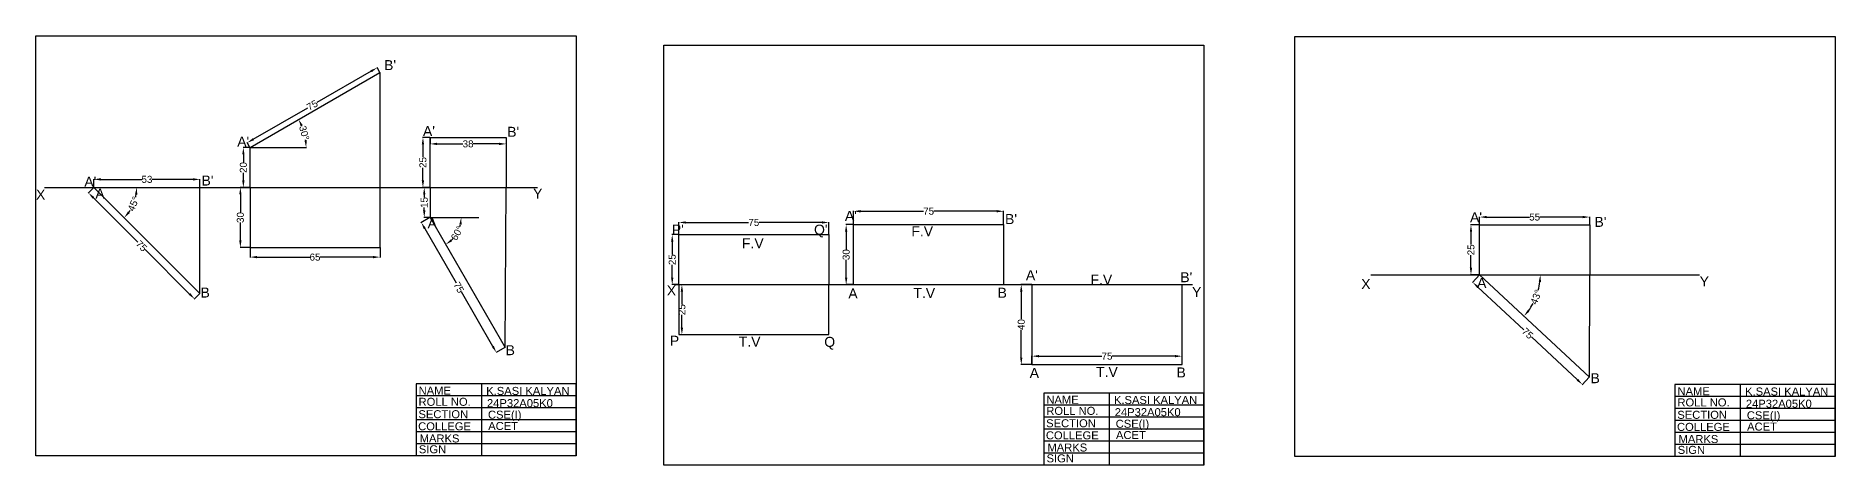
# Model space of a CAD drawing. Header units: inches. Extents: x 62 to 1872, y 122 to 337.
# Drawn here: x 62 to 962, y 122 to 337 of the extents above; entities that cross this region are included whole.
import ezdxf

# ---------------------------------------------------------------- set-up
doc = ezdxf.new("R2010")
doc.units = ezdxf.units.IN
doc.header["$MEASUREMENT"] = 0
doc.styles.add('Annotative', font='arial.ttf')
doc.styles.get("Standard").update_dxf_attribs({"font": 'arial.ttf'})
doc.dimstyles.get("Standard").update_dxf_attribs({"dimtxt": 3.5, "dimasz": 3.5, "dimexe": 0.18, "dimexo": 0.0625, "dimgap": 0.09, "dimtad": 0, "dimtoh": 1, "dimdec": 0, "dimzin": 0, "dimdsep": 46, "dimtxsty": 'Annotative', "dimcen": 0.09, "dimadec": 0, "dimazin": 0, "dimtfac": 1, "dimtdec": 0, "dimtofl": 0, "dimtmove": 0, "dimatfit": 3, "dimfxl": 1, "dimtolj": 1, "dimtzin": 0, "dimarcsym": 0})

# ---------------------------------------------------------------- blocks, each defined once
blk = doc.blocks.new('*D11')
at = {"color": 0, "lineweight": -2, "transparency": 16777216}
for p, q in [((383.8, 237.26), (383.8, 243.46)), ((387.3, 243.28), (418.7, 243.28)), ((455.3, 243.28), (423.9, 243.28)), ((458.8, 237.26), (458.8, 243.46))]:
    blk.add_line(p, q, dxfattribs=at)
at = {"color": 0, "transparency": 16777216}
for points in [[(387.3, 243.86), (387.3, 242.7), (383.8, 243.28)], [(455.3, 243.86), (455.3, 242.7), (458.8, 243.28)]]:
    blk.add_solid(points, dxfattribs=at)
at = {"layer": 'Defpoints', "color": 0, "transparency": 16777216}
for p in [(458.8, 243.28), (383.8, 237.2), (458.8, 237.2)]:
    blk.add_point(p, dxfattribs=at)
at = {"color": 0, "transparency": 16777216, "insert": (421.3, 243.28), "char_height": 3.5, "attachment_point": 5, "style": 'Annotative'}
blk.add_mtext('\\A1;75', dxfattribs=at)
blk = doc.blocks.new('*D12')
at = {"color": 0, "lineweight": -2, "transparency": 16777216}
for p, q in [((383.74, 237.2), (380.34, 237.2)), ((380.52, 233.7), (380.52, 227.34)), ((380.52, 215.7), (380.52, 222.06)), ((383.74, 212.2), (380.34, 212.2))]:
    blk.add_line(p, q, dxfattribs=at)
at = {"color": 0, "transparency": 16777216}
for points in [[(379.93, 233.7), (381.1, 233.7), (380.52, 237.2)], [(379.93, 215.7), (381.1, 215.7), (380.52, 212.2)]]:
    blk.add_solid(points, dxfattribs=at)
at = {"layer": 'Defpoints', "color": 0, "transparency": 16777216}
for p in [(383.8, 237.2), (380.52, 212.2), (383.8, 212.2)]:
    blk.add_point(p, dxfattribs=at)
at = {"color": 0, "transparency": 16777216, "insert": (380.52, 224.7), "char_height": 3.5, "attachment_point": 5, "rotation": 90, "style": 'Annotative'}
blk.add_mtext('\\A1;25', dxfattribs=at)
blk = doc.blocks.new('*D13')
at = {"color": 0, "lineweight": -2, "transparency": 16777216}
for p, q in [((471.12, 242.2), (467.27, 242.2)), ((467.45, 238.7), (467.45, 229.79)), ((467.45, 215.7), (467.45, 224.61)), ((471.12, 212.2), (467.27, 212.2))]:
    blk.add_line(p, q, dxfattribs=at)
at = {"color": 0, "transparency": 16777216}
for points in [[(466.86, 238.7), (468.03, 238.7), (467.45, 242.2)], [(466.86, 215.7), (468.03, 215.7), (467.45, 212.2)]]:
    blk.add_solid(points, dxfattribs=at)
at = {"layer": 'Defpoints', "color": 0, "transparency": 16777216}
for p in [(467.45, 242.2), (471.18, 242.2), (471.18, 212.2)]:
    blk.add_point(p, dxfattribs=at)
at = {"color": 0, "transparency": 16777216, "insert": (467.45, 227.2), "char_height": 3.5, "attachment_point": 5, "rotation": 90, "style": 'Annotative'}
blk.add_mtext('\\A1;30', dxfattribs=at)
blk = doc.blocks.new('*D14')
at = {"color": 0, "lineweight": -2, "transparency": 16777216}
for p, q in [((471.18, 242.26), (471.18, 249.08)), ((474.68, 248.9), (506.08, 248.9)), ((542.68, 248.9), (511.27, 248.9)), ((546.18, 242.26), (546.18, 249.08))]:
    blk.add_line(p, q, dxfattribs=at)
at = {"color": 0, "transparency": 16777216}
for points in [[(474.68, 249.49), (474.68, 248.32), (471.18, 248.9)], [(542.68, 249.49), (542.68, 248.32), (546.18, 248.9)]]:
    blk.add_solid(points, dxfattribs=at)
at = {"layer": 'Defpoints', "color": 0, "transparency": 16777216}
for p in [(546.18, 248.9), (471.18, 242.2), (546.18, 242.2)]:
    blk.add_point(p, dxfattribs=at)
at = {"color": 0, "transparency": 16777216, "insert": (508.68, 248.9), "char_height": 3.5, "attachment_point": 5, "style": 'Annotative'}
blk.add_mtext('\\A1;75', dxfattribs=at)
blk = doc.blocks.new('*D15')
at = {"color": 0, "lineweight": -2, "transparency": 16777216}
for p, q in [((560.26, 212.25), (554.8, 212.25)), ((554.98, 208.75), (554.98, 194.91)), ((554.98, 175.75), (554.98, 189.59)), ((560.26, 172.25), (554.8, 172.25))]:
    blk.add_line(p, q, dxfattribs=at)
at = {"color": 0, "transparency": 16777216}
for points in [[(554.39, 208.75), (555.56, 208.75), (554.98, 212.25)], [(554.39, 175.75), (555.56, 175.75), (554.98, 172.25)]]:
    blk.add_solid(points, dxfattribs=at)
at = {"layer": 'Defpoints', "color": 0, "transparency": 16777216}
for p in [(560.32, 212.25), (554.98, 172.25), (560.32, 172.25)]:
    blk.add_point(p, dxfattribs=at)
at = {"color": 0, "transparency": 16777216, "insert": (554.98, 192.25), "char_height": 3.5, "attachment_point": 5, "rotation": 90, "style": 'Annotative'}
blk.add_mtext('\\A1;40', dxfattribs=at)
blk = doc.blocks.new('*D16')
at = {"color": 0, "lineweight": -2, "transparency": 16777216}
for p, q in [((560.32, 172.31), (560.32, 176.62)), ((563.82, 176.44), (595.23, 176.44)), ((631.82, 176.44), (600.42, 176.44)), ((635.32, 172.31), (635.32, 176.62))]:
    blk.add_line(p, q, dxfattribs=at)
at = {"color": 0, "transparency": 16777216}
for points in [[(563.82, 177.02), (563.82, 175.86), (560.32, 176.44)], [(631.82, 177.02), (631.82, 175.86), (635.32, 176.44)]]:
    blk.add_solid(points, dxfattribs=at)
at = {"layer": 'Defpoints', "color": 0, "transparency": 16777216}
for p in [(560.32, 172.25), (635.32, 176.44), (635.32, 172.25)]:
    blk.add_point(p, dxfattribs=at)
at = {"color": 0, "transparency": 16777216, "insert": (597.82, 176.44), "char_height": 3.5, "attachment_point": 5, "style": 'Annotative'}
blk.add_mtext('\\A1;75', dxfattribs=at)
blk = doc.blocks.new('*D17')
at = {"color": 0, "lineweight": -2, "transparency": 16777216}
for p, q in [((383.86, 212.2), (385.51, 212.2)), ((385.33, 208.7), (385.33, 202.34)), ((385.33, 190.7), (385.33, 197.06)), ((383.86, 187.2), (385.51, 187.2))]:
    blk.add_line(p, q, dxfattribs=at)
at = {"color": 0, "transparency": 16777216}
for points in [[(384.75, 208.7), (385.92, 208.7), (385.33, 212.2)], [(384.75, 190.7), (385.92, 190.7), (385.33, 187.2)]]:
    blk.add_solid(points, dxfattribs=at)
at = {"layer": 'Defpoints', "color": 0, "transparency": 16777216}
for p in [(383.8, 212.2), (383.8, 187.2), (385.33, 187.2)]:
    blk.add_point(p, dxfattribs=at)
at = {"color": 0, "transparency": 16777216, "insert": (385.33, 199.7), "char_height": 3.5, "attachment_point": 5, "rotation": 90, "style": 'Annotative'}
blk.add_mtext('\\A1;25', dxfattribs=at)
blk = doc.blocks.new('*D27')
at = {"color": 0, "lineweight": -2, "transparency": 16777216}
for p, q in [((784.1, 242.18), (784.1, 246.18)), ((787.6, 246), (808.99, 246)), ((835.6, 246), (814.21, 246)), ((839.1, 242.18), (839.1, 246.18))]:
    blk.add_line(p, q, dxfattribs=at)
at = {"color": 0, "transparency": 16777216}
for points in [[(787.6, 246.58), (787.6, 245.42), (784.1, 246)], [(835.6, 246.58), (835.6, 245.42), (839.1, 246)]]:
    blk.add_solid(points, dxfattribs=at)
at = {"layer": 'Defpoints', "color": 0, "transparency": 16777216}
for p in [(839.1, 246), (784.1, 242.12), (839.1, 242.12)]:
    blk.add_point(p, dxfattribs=at)
at = {"color": 0, "transparency": 16777216, "insert": (811.6, 246), "char_height": 3.5, "attachment_point": 5, "style": 'Annotative'}
blk.add_mtext('\\A1;55', dxfattribs=at)
blk = doc.blocks.new('*D28')
at = {"color": 0, "lineweight": -2, "transparency": 16777216}
for p, q in [((784.04, 242.12), (779.59, 242.12)), ((779.77, 238.62), (779.77, 232.26)), ((779.77, 220.62), (779.77, 226.98)), ((784.04, 217.12), (779.59, 217.12))]:
    blk.add_line(p, q, dxfattribs=at)
at = {"color": 0, "transparency": 16777216}
for points in [[(779.18, 238.62), (780.35, 238.62), (779.77, 242.12)], [(779.18, 220.62), (780.35, 220.62), (779.77, 217.12)]]:
    blk.add_solid(points, dxfattribs=at)
at = {"layer": 'Defpoints', "color": 0, "transparency": 16777216}
for p in [(779.77, 242.12), (784.1, 242.12), (784.1, 217.12)]:
    blk.add_point(p, dxfattribs=at)
at = {"color": 0, "transparency": 16777216, "insert": (779.77, 229.62), "char_height": 3.5, "attachment_point": 5, "rotation": 90, "style": 'Annotative'}
blk.add_mtext('\\A1;25', dxfattribs=at)
blk = doc.blocks.new('*D29')
at = {"color": 0, "lineweight": -2, "transparency": 16777216}
for p, q in [((784.06, 217.07), (780.52, 213.27)), ((783.2, 211.02), (806.17, 189.6)), ((832.93, 164.64), (809.97, 186.06)), ((838.91, 165.93), (835.37, 162.12))]:
    blk.add_line(p, q, dxfattribs=at)
at = {"color": 0, "transparency": 16777216}
for points in [[(783.6, 211.45), (782.8, 210.59), (780.64, 213.41)], [(833.33, 165.07), (832.53, 164.22), (835.49, 162.26)]]:
    blk.add_solid(points, dxfattribs=at)
at = {"layer": 'Defpoints', "color": 0, "transparency": 16777216}
for p in [(784.1, 217.12), (835.49, 162.26), (838.96, 165.97)]:
    blk.add_point(p, dxfattribs=at)
at = {"color": 0, "transparency": 16777216, "insert": (808.07, 187.83), "char_height": 3.5, "attachment_point": 5, "rotation": 317, "style": 'Annotative'}
blk.add_mtext('\\A1;75', dxfattribs=at)
blk = doc.blocks.new('*D30')
at = {"color": 0, "lineweight": -2, "transparency": 16777216}
for start, end in [(345.30917, 353.38006), (323.61994, 331.69083)]:
    blk.add_arc((784.1, 217.12), 30.31, start, end, dxfattribs=at)
at = {"color": 0, "transparency": 16777216}
for points in [[(813.63, 213.66), (814.79, 213.59), (814.41, 217.12)], [(808.96, 198.77), (808.06, 199.52), (806.27, 196.45)]]:
    blk.add_solid(points, dxfattribs=at)
at = {"layer": 'Defpoints', "color": 0, "transparency": 16777216}
for p in [(729.79, 217.12), (784.1, 217.12), (894.02, 217.12), (810.7, 202.58), (838.96, 165.97)]:
    blk.add_point(p, dxfattribs=at)
at = {"color": 0, "transparency": 16777216, "insert": (812.3, 206.01), "char_height": 3.5, "attachment_point": 5, "rotation": 68.5, "style": 'Annotative'}
blk.add_mtext('\\A1;43°', dxfattribs=at)
blk = doc.blocks.new('*D84')
at = {"color": 0, "lineweight": -2, "transparency": 16777216}
for start, end in [(347.16006, 350.62556), (324.37444, 327.83994)]:
    blk.add_arc((91.43, 260.78), 21.42, start, end, dxfattribs=at)
at = {"color": 0, "transparency": 16777216}
for points in [[(111.98, 257.34), (113.14, 257.25), (112.85, 260.78)], [(109.28, 247.93), (108.39, 248.69), (106.58, 245.64)]]:
    blk.add_solid(points, dxfattribs=at)
at = {"layer": 'Defpoints', "color": 0, "transparency": 16777216}
for p in [(66.76, 260.78), (91.43, 260.78), (357.17, 260.78), (109.98, 250.08), (144.47, 207.75)]:
    blk.add_point(p, dxfattribs=at)
at = {"color": 0, "transparency": 16777216, "insert": (111.22, 252.59), "char_height": 3.5, "attachment_point": 5, "rotation": 67.5, "style": 'Annotative'}
blk.add_mtext('\\A1;45°', dxfattribs=at)
blk = doc.blocks.new('*D83')
at = {"color": 0, "lineweight": -2, "transparency": 16777216}
for p, q in [((91.39, 260.74), (88.6, 257.95)), ((91.2, 255.61), (113.41, 233.4)), ((139.29, 207.52), (117.08, 229.73)), ((144.42, 207.71), (141.63, 204.92))]:
    blk.add_line(p, q, dxfattribs=at)
at = {"color": 0, "transparency": 16777216}
for points in [[(91.62, 256.02), (90.79, 255.19), (88.73, 258.08)], [(139.7, 207.94), (138.87, 207.11), (141.76, 205.05)]]:
    blk.add_solid(points, dxfattribs=at)
at = {"layer": 'Defpoints', "color": 0, "transparency": 16777216}
for p in [(91.43, 260.78), (144.47, 207.75), (141.76, 205.05)]:
    blk.add_point(p, dxfattribs=at)
at = {"color": 0, "transparency": 16777216, "insert": (115.24, 231.56), "char_height": 3.5, "attachment_point": 5, "rotation": 315, "style": 'Annotative'}
blk.add_mtext('\\A1;75', dxfattribs=at)
blk = doc.blocks.new('*D85')
at = {"color": 0, "lineweight": -2, "transparency": 16777216}
for p, q in [((91.43, 260.85), (91.43, 265.02)), ((94.93, 264.84), (115.35, 264.84)), ((140.97, 264.84), (120.55, 264.84)), ((144.47, 260.85), (144.47, 265.02))]:
    blk.add_line(p, q, dxfattribs=at)
at = {"color": 0, "transparency": 16777216}
for points in [[(94.93, 265.42), (94.93, 264.26), (91.43, 264.84)], [(140.97, 265.42), (140.97, 264.26), (144.47, 264.84)]]:
    blk.add_solid(points, dxfattribs=at)
at = {"layer": 'Defpoints', "color": 0, "transparency": 16777216}
for p in [(91.43, 260.78), (144.47, 264.84), (144.47, 260.78)]:
    blk.add_point(p, dxfattribs=at)
at = {"color": 0, "transparency": 16777216, "insert": (117.95, 264.84), "char_height": 3.5, "attachment_point": 5, "style": 'Annotative'}
blk.add_mtext('\\A1;53', dxfattribs=at)
blk = doc.blocks.new('*D86')
at = {"color": 0, "lineweight": -2, "transparency": 16777216}
blk.add_line((190.31, 280.78), (197.69, 280.78), dxfattribs=at)
for start, end in [(22.21315, 22.84609), (7.15391, 7.78685)]:
    blk.add_arc((169.47, 280.78), 28.05, start, end, dxfattribs=at)
at = {"color": 0, "transparency": 16777216}
for points in [[(194.79, 291.42), (195.84, 291.94), (193.76, 294.81)], [(197.88, 284.31), (196.71, 284.24), (197.51, 280.78)]]:
    blk.add_solid(points, dxfattribs=at)
at = {"layer": 'Defpoints', "color": 0, "transparency": 16777216}
for p in [(234.42, 318.28), (169.47, 280.78), (169.47, 280.78), (190.25, 280.78), (197.09, 285.66)]:
    blk.add_point(p, dxfattribs=at)
at = {"color": 0, "transparency": 16777216, "insert": (196.56, 288.04), "char_height": 3.5, "attachment_point": 5, "rotation": 285, "style": 'Annotative'}
blk.add_mtext('\\A1;30°', dxfattribs=at)
blk = doc.blocks.new('*D87')
at = {"color": 0, "lineweight": -2, "transparency": 16777216}
for p, q in [((169.4, 280.78), (165.97, 280.78)), ((166.15, 277.28), (166.15, 273.41)), ((169.4, 260.78), (165.97, 260.78)), ((166.15, 264.28), (166.15, 268.16))]:
    blk.add_line(p, q, dxfattribs=at)
at = {"color": 0, "transparency": 16777216}
for points in [[(165.56, 277.28), (166.73, 277.28), (166.15, 280.78)], [(165.56, 264.28), (166.73, 264.28), (166.15, 260.78)]]:
    blk.add_solid(points, dxfattribs=at)
at = {"layer": 'Defpoints', "color": 0, "transparency": 16777216}
for p in [(166.15, 280.78), (169.47, 280.78), (169.47, 260.78)]:
    blk.add_point(p, dxfattribs=at)
at = {"color": 0, "transparency": 16777216, "insert": (166.15, 270.78), "char_height": 3.5, "attachment_point": 5, "rotation": 90, "style": 'Annotative'}
blk.add_mtext('\\A1;20', dxfattribs=at)
blk = doc.blocks.new('*D88')
at = {"color": 0, "lineweight": -2, "transparency": 16777216}
for p, q in [((169.4, 260.78), (164.47, 260.78)), ((164.65, 257.28), (164.65, 248.37)), ((164.65, 234.28), (164.65, 243.2)), ((169.4, 230.78), (164.47, 230.78))]:
    blk.add_line(p, q, dxfattribs=at)
at = {"color": 0, "transparency": 16777216}
for points in [[(164.06, 257.28), (165.23, 257.28), (164.65, 260.78)], [(164.06, 234.28), (165.23, 234.28), (164.65, 230.78)]]:
    blk.add_solid(points, dxfattribs=at)
at = {"layer": 'Defpoints', "color": 0, "transparency": 16777216}
for p in [(169.47, 260.78), (164.65, 230.78), (169.47, 230.78)]:
    blk.add_point(p, dxfattribs=at)
at = {"color": 0, "transparency": 16777216, "insert": (164.65, 245.78), "char_height": 3.5, "attachment_point": 5, "rotation": 90, "style": 'Annotative'}
blk.add_mtext('\\A1;30', dxfattribs=at)
blk = doc.blocks.new('*D89')
at = {"color": 0, "lineweight": -2, "transparency": 16777216}
for p, q in [((169.47, 230.72), (169.47, 225.79)), ((172.97, 225.97), (199.35, 225.97)), ((230.97, 225.97), (204.58, 225.97)), ((234.47, 230.72), (234.47, 225.79))]:
    blk.add_line(p, q, dxfattribs=at)
at = {"color": 0, "transparency": 16777216}
for points in [[(172.97, 226.56), (172.97, 225.39), (169.47, 225.97)], [(230.97, 226.56), (230.97, 225.39), (234.47, 225.97)]]:
    blk.add_solid(points, dxfattribs=at)
at = {"layer": 'Defpoints', "color": 0, "transparency": 16777216}
for p in [(169.47, 230.78), (234.47, 230.78), (234.47, 225.97)]:
    blk.add_point(p, dxfattribs=at)
at = {"color": 0, "transparency": 16777216, "insert": (201.97, 225.97), "char_height": 3.5, "attachment_point": 5, "style": 'Annotative'}
blk.add_mtext('\\A1;65', dxfattribs=at)
blk = doc.blocks.new('*D90')
at = {"color": 0, "lineweight": -2, "transparency": 16777216}
for p, q in [((230.01, 318.91), (202.82, 303.21)), ((234.39, 318.34), (232.95, 320.82)), ((171.12, 284.91), (198.32, 300.62)), ((169.43, 280.84), (168, 283.32))]:
    blk.add_line(p, q, dxfattribs=at)
at = {"color": 0, "transparency": 16777216}
for points in [[(229.72, 319.42), (230.3, 318.41), (233.04, 320.66)], [(170.83, 285.42), (171.41, 284.41), (168.09, 283.16)]]:
    blk.add_solid(points, dxfattribs=at)
at = {"layer": 'Defpoints', "color": 0, "transparency": 16777216}
for p in [(233.04, 320.66), (234.42, 318.28), (169.47, 280.78)]:
    blk.add_point(p, dxfattribs=at)
at = {"color": 0, "transparency": 16777216, "insert": (200.57, 301.91), "char_height": 3.5, "attachment_point": 5, "rotation": 30, "style": 'Annotative'}
blk.add_mtext('\\A1;75', dxfattribs=at)
blk = doc.blocks.new('*D91')
at = {"color": 0, "lineweight": -2, "transparency": 16777216}
for start, end in [(312.88823, 316.90505), (343.09495, 347.11177)]:
    blk.add_arc((259.47, 245.78), 15.59, start, end, dxfattribs=at)
at = {"color": 0, "transparency": 16777216}
for points in [[(274.09, 242.37), (275.24, 242.24), (275.06, 245.78)], [(270.42, 233.89), (269.73, 234.83), (267.26, 232.28)]]:
    blk.add_solid(points, dxfattribs=at)
at = {"layer": 'Defpoints', "color": 0, "transparency": 16777216}
for p in [(259.47, 245.78), (259.47, 245.78), (283.79, 245.78), (271.41, 235.76), (296.97, 180.83)]:
    blk.add_point(p, dxfattribs=at)
at = {"color": 0, "transparency": 16777216, "insert": (272.97, 237.99), "char_height": 3.5, "attachment_point": 5, "rotation": 60, "style": 'Annotative'}
blk.add_mtext('\\A1;60°', dxfattribs=at)
blk = doc.blocks.new('*D92')
at = {"color": 0, "lineweight": -2, "transparency": 16777216}
for p, q in [((259.4, 285.78), (255.73, 285.78)), ((255.91, 282.28), (255.91, 275.92)), ((255.91, 264.28), (255.91, 270.65)), ((259.4, 260.78), (255.73, 260.78))]:
    blk.add_line(p, q, dxfattribs=at)
at = {"color": 0, "transparency": 16777216}
for points in [[(255.32, 282.28), (256.49, 282.28), (255.91, 285.78)], [(255.32, 264.28), (256.49, 264.28), (255.91, 260.78)]]:
    blk.add_solid(points, dxfattribs=at)
at = {"layer": 'Defpoints', "color": 0, "transparency": 16777216}
for p in [(255.91, 285.78), (259.47, 285.78), (259.47, 260.78)]:
    blk.add_point(p, dxfattribs=at)
at = {"color": 0, "transparency": 16777216, "insert": (255.91, 273.28), "char_height": 3.5, "attachment_point": 5, "rotation": 90, "style": 'Annotative'}
blk.add_mtext('\\A1;25', dxfattribs=at)
blk = doc.blocks.new('*D93')
at = {"color": 0, "lineweight": -2, "transparency": 16777216}
for p, q in [((259.4, 260.78), (256.38, 260.78)), ((256.56, 257.28), (256.56, 255.73)), ((259.4, 245.78), (256.38, 245.78)), ((256.56, 249.28), (256.56, 250.84))]:
    blk.add_line(p, q, dxfattribs=at)
at = {"color": 0, "transparency": 16777216}
for points in [[(255.98, 257.28), (257.15, 257.28), (256.56, 260.78)], [(255.98, 249.28), (257.15, 249.28), (256.56, 245.78)]]:
    blk.add_solid(points, dxfattribs=at)
at = {"layer": 'Defpoints', "color": 0, "transparency": 16777216}
for p in [(259.47, 260.78), (256.56, 245.78), (259.47, 245.78)]:
    blk.add_point(p, dxfattribs=at)
at = {"color": 0, "transparency": 16777216, "insert": (256.56, 253.28), "char_height": 3.5, "attachment_point": 5, "rotation": 90, "style": 'Annotative'}
blk.add_mtext('\\A1;15', dxfattribs=at)
blk = doc.blocks.new('*D94')
at = {"color": 0, "lineweight": -2, "transparency": 16777216}
for p, q in [((259.47, 285.72), (259.47, 282.39)), ((262.97, 282.57), (275.87, 282.57)), ((293.97, 282.57), (281.06, 282.57)), ((297.47, 285.72), (297.47, 282.39))]:
    blk.add_line(p, q, dxfattribs=at)
at = {"color": 0, "transparency": 16777216}
for points in [[(262.97, 283.16), (262.97, 281.99), (259.47, 282.57)], [(293.97, 283.16), (293.97, 281.99), (297.47, 282.57)]]:
    blk.add_solid(points, dxfattribs=at)
at = {"layer": 'Defpoints', "color": 0, "transparency": 16777216}
for p in [(259.47, 285.78), (297.47, 285.78), (297.47, 282.57)]:
    blk.add_point(p, dxfattribs=at)
at = {"color": 0, "transparency": 16777216, "insert": (278.47, 282.57), "char_height": 3.5, "attachment_point": 5, "style": 'Annotative'}
blk.add_mtext('\\A1;38', dxfattribs=at)
blk = doc.blocks.new('*D95')
at = {"color": 0, "lineweight": -2, "transparency": 16777216}
for p, q in [((259.41, 245.75), (254.93, 243.17)), ((256.84, 240.23), (272.54, 213.03)), ((290.84, 181.34), (275.14, 208.53)), ((296.91, 180.8), (292.43, 178.22))]:
    blk.add_line(p, q, dxfattribs=at)
at = {"color": 0, "transparency": 16777216}
for points in [[(257.34, 240.52), (256.33, 239.94), (255.09, 243.26)], [(291.34, 181.63), (290.33, 181.05), (292.59, 178.31)]]:
    blk.add_solid(points, dxfattribs=at)
at = {"layer": 'Defpoints', "color": 0, "transparency": 16777216}
for p in [(259.47, 245.78), (296.97, 180.83), (292.59, 178.31)]:
    blk.add_point(p, dxfattribs=at)
at = {"color": 0, "transparency": 16777216, "insert": (273.84, 210.78), "char_height": 3.5, "attachment_point": 5, "rotation": 300, "style": 'Annotative'}
blk.add_mtext('\\A1;75', dxfattribs=at)

msp = doc.modelspace()

# ---------------------------------------------------------------- linework, layer by layer
for p, q in [((169.47, 280.78), (234.42, 318.28)), ((234.42, 318.28), (234.42, 260.78)), ((169.47, 260.78), (169.47, 280.78)), ((169.47, 280.78), (190.25, 280.78)), ((259.47, 260.78), (259.47, 285.78)), ((259.47, 285.78), (297.47, 285.78)), ((297.47, 285.78), (297.47, 260.78)), ((66.76, 260.78), (313.14, 260.78)), ((91.43, 260.78), (144.47, 207.75)), ((144.47, 207.75), (144.47, 260.78)), ((144.47, 260.78), (169.47, 260.78)), ((169.47, 260.78), (169.47, 230.78)), ((234.47, 230.78), (234.47, 260.78)), ((234.47, 260.78), (259.47, 260.78)), ((259.47, 260.78), (259.47, 245.78)), ((296.97, 180.83), (297.47, 260.78)), ((259.47, 245.78), (296.97, 180.83)), ((259.47, 245.78), (283.79, 245.78)), ((383.8, 212.2), (383.8, 237.2)), ((383.8, 237.2), (458.8, 237.2)), ((458.8, 237.2), (458.8, 212.2)), ((471.18, 212.2), (471.18, 242.2)), ((471.18, 242.2), (546.18, 242.2)), ((546.18, 242.2), (546.18, 212.2)), ((784.1, 217.12), (784.1, 242.12)), ((784.1, 242.12), (839.1, 242.12)), ((839.1, 242.12), (839.1, 217.12)), ((169.47, 230.78), (234.47, 230.78)), ((729.79, 217.12), (894.02, 217.12)), ((784.1, 217.12), (838.96, 165.97)), ((838.96, 165.97), (839.1, 217.12)), ((381.75, 212.2), (640.64, 212.2)), ((383.8, 212.2), (383.8, 187.2)), ((458.8, 187.2), (458.8, 212.2)), ((560.32, 212.25), (560.32, 172.25)), ((635.32, 172.25), (635.32, 212.25)), ((383.8, 187.2), (458.8, 187.2)), ((560.32, 172.25), (635.32, 172.25)), ((332.49, 162.54), (252.49, 162.54)), ((252.49, 162.54), (252.49, 126.54)), ((285.12, 162.54), (285.12, 126.54)), ((332.49, 126.54), (332.49, 162.54)), ((961.73, 162.24), (881.73, 162.24)), ((881.73, 162.24), (881.73, 126.24)), ((914.37, 162.24), (914.37, 126.24)), ((961.73, 126.24), (961.73, 162.24)), ((332.49, 156.54), (252.49, 156.54)), ((646.26, 158.02), (566.26, 158.02)), ((566.26, 158.02), (566.26, 122.02)), ((598.9, 158.02), (598.9, 122.02)), ((646.26, 122.02), (646.26, 158.02)), ((961.73, 156.24), (881.73, 156.24)), ((332.49, 150.54), (252.49, 150.54)), ((332.49, 144.54), (252.49, 144.54)), ((646.26, 152.02), (566.26, 152.02)), ((646.26, 146.02), (566.26, 146.02)), ((961.73, 150.24), (881.73, 150.24)), ((961.73, 144.24), (881.73, 144.24)), ((332.49, 138.54), (252.49, 138.54)), ((646.26, 140.02), (566.26, 140.02)), ((961.73, 138.24), (881.73, 138.24)), ((332.49, 132.54), (252.49, 132.54)), ((646.26, 134.02), (566.26, 134.02)), ((646.26, 128.02), (566.26, 128.02)), ((961.73, 132.24), (881.73, 132.24))]:
    msp.add_line(p, q)
for points in [[(62.49, 336.54), (332.49, 336.54), (332.49, 126.54), (62.49, 126.54)], [(691.73, 336.24), (961.73, 336.24), (961.73, 126.24), (691.73, 126.24)], [(376.26, 332.02), (646.26, 332.02), (646.26, 122.02), (376.26, 122.02)]]:
    msp.add_lwpolyline(points, close=True)

# ---------------------------------------------------------------- texts
for s, height, p in [("B'", 5, (236.47, 319.47)), ("A'", 5, (255.92, 286.48)), ("B'", 5, (298.02, 286.11)), ("A'", 5, (163.07, 281.22)), ("A'", 5, (86.64, 261.15)), ("B'", 5, (145.23, 261.75)), ('X', 5, (62.49, 254.71)), ('A', 5, (92.16, 255.19)), ('Y', 5, (310.97, 255.21)), ('A', 5, (258.24, 240.39)), ("A'", 5, (466.83, 244.1)), ("B'", 5, (546.86, 242.51)), ("A'", 5, (779.28, 243.4)), ("B'", 5, (841.48, 241.07)), ("P'", 5, (380.34, 237.2)), ('F.V', 5, (415.37, 230.4)), ("Q'", 5, (451.39, 237.2)), ('F.V', 5, (500.04, 236.43)), ("A'", 5, (557.29, 214.44)), ('F.V', 5, (589.58, 212.25)), ("B'", 5, (634.47, 213.42)), ('Y', 5, (894.06, 211.32)), ('B', 5, (144.71, 205.76)), ('X', 5, (377.79, 206.79)), ('A', 5, (468.54, 205.29)), ('T.V', 5, (501.05, 205.51)), ('B', 5, (543.14, 205.67)), ('Y', 5, (640.33, 206.01)), ('X', 5, (724.89, 210.02)), ('A', 5, (782.8, 210.59)), ('B', 5, (297.23, 176.94)), ('P', 5, (379.33, 181.67)), ('T.V', 5, (413.77, 181.18)), ('Q', 5, (456.51, 181.1)), ('T.V', 5, (592.36, 166.04)), ('A', 5, (559.19, 165.56)), ('B', 5, (632.57, 165.81)), ('B', 5, (839.51, 162.94)), ('ROLL NO.', 4, (253.72, 151.63)), ('NAME', 4, (253.75, 157.2)), ('K.SASI KALYAN', 4, (287.54, 157.07)), ('24P32A05K0', 4, (287.92, 150.97)), ('NAME', 4, (567.53, 152.67)), ('K.SASI KALYAN', 4, (601.31, 152.54)), ('ROLL NO.', 4, (882.96, 151.33)), ('NAME', 4, (883, 156.9)), ('K.SASI KALYAN', 4, (916.78, 156.77)), ('24P32A05K0', 4, (917.17, 150.68)), ('SECTION', 4, (253.65, 145.42)), ('CSE(I)', 4, (288.41, 145.19)), ('SECTION', 4, (567.42, 140.9)), ('ROLL NO.', 4, (567.49, 147.11)), ('24P32A05K0', 4, (601.7, 146.45)), ('CSE(I)', 4, (602.18, 140.66)), ('SECTION', 4, (882.89, 145.12)), ('CSE(I)', 4, (917.65, 144.89)), ('COLLEGE', 4, (253.51, 139.38)), ('MARKS', 4, (254.29, 133.3)), ('ACET', 4, (288.54, 139.54)), ('COLLEGE', 4, (567.28, 134.86)), ('ACET', 4, (602.31, 135.02)), ('COLLEGE', 4, (882.75, 139.08)), ('MARKS', 4, (883.53, 133)), ('ACET', 4, (917.78, 139.24)), ('SIGN', 4, (253.86, 127.89)), ('SIGN', 4, (567.63, 123.36)), ('MARKS', 4, (568.06, 128.78)), ('SIGN', 4, (883.1, 127.59))]:
    msp.add_text(s, height=height).set_placement(p)

# ---------------------------------------------------------------- dimensions: what is measured, and where the dimension line sits
for p1, p2, distance, picture, middle in [((169.47, 280.78), (234.42, 318.28), 2.75, '*D90', (200.57, 301.91)), ((91.43, 260.78), (144.47, 207.75), -3.82, '*D83', (115.24, 231.56)), ((259.47, 245.78), (296.97, 180.83), -5.05, '*D95', (273.84, 210.78)), ((784.1, 217.12), (838.96, 165.97), -5.08, '*D29', (808.07, 187.83))]:
    dim = msp.add_aligned_dim(p1=p1, p2=p2, distance=distance, dimstyle='Standard')
    dim.commit()
    dim.dimension.update_dxf_attribs({"geometry": picture, "text_midpoint": middle})
for base, line1, line2, picture, middle in [((197.09, 285.66), ((169.47, 280.78), (190.25, 280.78)), ((169.47, 280.78), (234.42, 318.28)), '*D86', (196.56, 288.04)), ((109.98, 250.08), ((91.43, 260.78), (144.47, 207.75)), ((66.76, 260.78), (357.17, 260.78)), '*D84', (111.22, 252.59)), ((271.41, 235.76), ((259.47, 245.78), (296.97, 180.83)), ((259.47, 245.78), (283.79, 245.78)), '*D91', (272.97, 237.99)), ((810.7, 202.58), ((784.1, 217.12), (838.96, 165.97)), ((729.79, 217.12), (894.02, 217.12)), '*D30', (812.3, 206.01))]:
    dim = msp.add_angular_dim_2l(base=base, line1=line1, line2=line2, dimstyle='Standard')
    dim.commit()
    dim.dimension.update_dxf_attribs({"geometry": picture, "text_midpoint": middle})
for base, p1, p2, picture, middle in [((166.15, 280.78), (169.47, 260.78), (169.47, 280.78), '*D87', (166.15, 270.78)), ((255.91, 285.78), (259.47, 260.78), (259.47, 285.78), '*D92', (255.91, 273.28)), ((164.65, 230.78), (169.47, 260.78), (169.47, 230.78), '*D88', (164.65, 245.78)), ((256.56, 245.78), (259.47, 260.78), (259.47, 245.78), '*D93', (256.56, 253.28)), ((380.52, 212.2), (383.8, 237.2), (383.8, 212.2), '*D12', (380.52, 224.7)), ((467.45, 242.2), (471.18, 212.2), (471.18, 242.2), '*D13', (467.45, 227.2)), ((779.77, 242.12), (784.1, 217.12), (784.1, 242.12), '*D28', (779.77, 229.62)), ((385.33, 187.2), (383.8, 212.2), (383.8, 187.2), '*D17', (385.33, 199.7)), ((554.98, 172.25), (560.32, 212.25), (560.32, 172.25), '*D15', (554.98, 192.25))]:
    dim = msp.add_linear_dim(base=base, p1=p1, p2=p2, angle=90, dimstyle='Standard')
    dim.commit()
    dim.dimension.update_dxf_attribs({"geometry": picture, "text_midpoint": middle})
for base, p1, p2, picture, middle in [((297.47, 282.57), (259.47, 285.78), (297.47, 285.78), '*D94', (278.47, 282.57)), ((144.47, 264.84), (91.43, 260.78), (144.47, 260.78), '*D85', (117.95, 264.84)), ((458.8, 243.28), (383.8, 237.2), (458.8, 237.2), '*D11', (421.3, 243.28)), ((546.18, 248.9), (471.18, 242.2), (546.18, 242.2), '*D14', (508.68, 248.9)), ((839.1, 246), (784.1, 242.12), (839.1, 242.12), '*D27', (811.6, 246)), ((234.47, 225.97), (169.47, 230.78), (234.47, 230.78), '*D89', (201.97, 225.97)), ((635.32, 176.44), (560.32, 172.25), (635.32, 172.25), '*D16', (597.82, 176.44))]:
    dim = msp.add_linear_dim(base=base, p1=p1, p2=p2, dimstyle='Standard')
    dim.commit()
    dim.dimension.update_dxf_attribs({"geometry": picture, "text_midpoint": middle})

doc.saveas('drawing.dxf')
